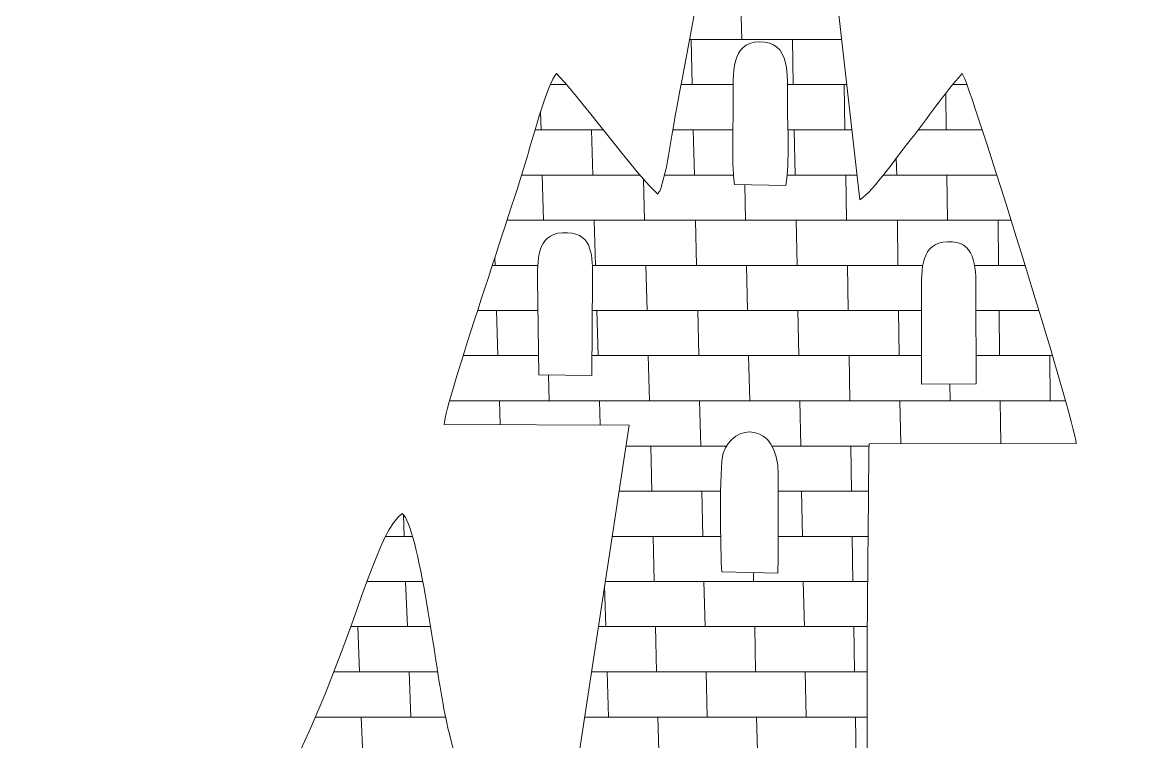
# Model space of a CAD drawing. Header units: millimetres. Extents: x 170 to 862, y -190 to 818.
# Drawn here: x 490.3 to 577.7, y 25.2 to 80.9 of the extents above; entities that cross this region are included whole.
import ezdxf

# ---------------------------------------------------------------- set-up
doc = ezdxf.new("R2010")
doc.units = ezdxf.units.MM
doc.header["$MEASUREMENT"] = 0
doc.layers.add('layer 1', color=7, linetype='Continuous')

msp = doc.modelspace()

# ---------------------------------------------------------------- linework, layer by layer
at = {"layer": 'layer 1', "color": 250, "lineweight": 9}
for points, knots in [([(510.9228, -76.3493), (510.9228, -76.3493), (534.906, -76.3493), (534.906, -76.3493), (534.906, -76.3493), (534.906, -76.3493), (534.906, -79.3493), (534.906, -79.3493), (534.906, -79.3493), (534.906, -79.3493), (544.906, -79.3493), (544.906, -79.3493), (544.906, -79.3493), (544.906, -79.3493), (544.906, -76.3493), (544.906, -76.3493), (544.906, -76.3493), (544.906, -59.5656), (560.576, -45.9595), (579.906, -45.9595), (579.906, -45.9595), (599.236, -45.9595), (614.906, -59.5656), (614.906, -76.3493), (614.906, -76.3493), (614.906, -76.3493), (614.906, -79.3493), (614.906, -79.3493), (614.906, -79.3493), (614.906, -79.3493), (624.906, -79.3493), (624.906, -79.3493), (624.906, -79.3493), (624.906, -79.3493), (624.906, -76.3493), (624.906, -76.3493), (624.906, -76.3493), (624.906, -76.3493), (646.316, -76.3493), (646.316, -76.3493), (646.316, -76.3493), (646.316, -76.3493), (648.4716, -38.3999), (648.4716, -38.3999), (648.4716, -38.3999), (648.4716, -38.3999), (656.5036, -38.4031), (656.5036, -38.4031), (656.5036, -38.4031), (656.5036, -38.4031), (639.1734, -19.24), (639.1734, -19.24), (639.1734, -19.24), (639.1734, -19.24), (629.1205, -29.5627), (629.1205, -29.5627), (629.1205, -29.5627), (629.1205, -29.5627), (630.1007, 27.5222), (630.1007, 27.5222), (630.1007, 27.5222), (630.1007, 27.5222), (647.1305, 27.3166), (647.1305, 27.3166), (647.1305, 27.3166), (645.5793, 28.3391), (643.9752, 28.9806), (642.3834, 30.0274), (642.3834, 30.0274), (635.0829, 34.8289), (628.2882, 40.3103), (623.8897, 48.2183), (623.8897, 48.2183), (621.895, 51.8047), (621.2528, 54.4117), (620.2465, 58.8511), (620.2465, 58.8511), (619.4413, 57.4735), (619.025, 55.4868), (618.3443, 53.819), (618.3443, 53.819), (617.6921, 52.2224), (616.9894, 50.3539), (616.2664, 48.8866), (616.2664, 48.8866), (614.5024, 45.3056), (613.2369, 43.0957), (611.1951, 39.9896), (611.1951, 39.9896), (606.8767, 33.42), (603.1417, 30.4764), (596.2882, 27.3613), (596.2882, 27.3613), (596.2882, 27.3613), (610.7812, 27.3214), (610.7812, 27.3214), (610.7812, 27.3214), (610.8475, 24.0482), (611.2013, 11.4736), (610.6337, 9.0804), (610.6337, 9.0804), (610.6337, 9.0804), (580.3423, 9.1505), (580.3423, 9.1505), (580.3423, 9.1505), (580.3423, 9.1505), (580.2643, 19.9821), (580.2643, 19.9821), (580.2643, 19.9821), (580.2643, 19.9821), (566.1612, 19.9921), (566.1612, 19.9921), (566.1612, 19.9921), (566.1612, 19.9921), (566.058, 10.6007), (566.058, 10.6007), (566.058, 10.6007), (564.7808, 10.5512), (556.933, 11.7012), (556.1073, 12.1687), (556.1073, 12.1687), (555.3932, 13.3816), (555.7951, 43.9697), (555.8473, 48.2832), (555.8473, 48.2832), (555.8473, 48.2832), (571.8956, 48.2946), (571.8956, 48.2946), (571.8956, 48.2946), (571.7946, 50.0304), (563.6137, 76.3162), (563.0667, 76.9632), (563.0667, 76.9632), (561.5698, 75.3409), (560.4404, 73.5545), (559.1395, 71.9493), (559.1395, 71.9493), (558.1346, 70.71), (556.221, 67.9084), (555.1357, 67.1754), (555.1357, 67.1754), (555.1357, 67.1754), (552.933, 86.5585), (552.933, 86.5585), (552.933, 86.5585), (552.933, 86.5585), (561.9036, 86.6342), (561.9036, 86.6342), (561.9036, 86.6342), (561.1342, 88.0788), (559.5118, 90.101), (558.5417, 91.4431), (558.5417, 91.4431), (558.5417, 91.4431), (548.6167, 105.0883), (548.6167, 105.0883), (548.6167, 105.0883), (548.2815, 105.5332), (548.628, 105.1591), (548.2217, 105.5796), (548.2217, 105.5796), (547.1851, 105.1028), (540.005, 94.0412), (538.2877, 91.6573), (538.2877, 91.6573), (537.3639, 90.3753), (535.6914, 88.2551), (535.2046, 86.9333), (535.2046, 86.9333), (535.2046, 86.9333), (543.0087, 86.9095), (543.0087, 86.9095), (543.0087, 86.9095), (543.0878, 84.6329), (541.1233, 75.6664), (540.574, 72.157), (540.574, 72.157), (540.445, 71.3339), (540.3027, 70.5302), (540.1676, 69.7136), (540.1676, 69.7136), (540.1676, 69.7136), (539.7334, 68.059), (539.7334, 68.059), (539.7334, 68.059), (539.7103, 68.0046), (539.633, 67.7984), (539.6151, 67.842), (539.6151, 67.842), (539.5969, 67.886), (539.5367, 67.6949), (539.4893, 67.6268), (539.4893, 67.6268), (538.1588, 68.7098), (532.8296, 75.8813), (531.6302, 76.9722), (531.6302, 76.9722), (530.9759, 76.3166), (529.6049, 71.3267), (529.3171, 70.3404), (529.3171, 70.3404), (528.3462, 67.0125), (523.0772, 51.5819), (522.9308, 49.7729), (522.9308, 49.7729), (522.9308, 49.7729), (537.2687, 49.7341), (537.2687, 49.7341), (537.2687, 49.7341), (537.2687, 49.7341), (533.4361, 24.6508), (533.4361, 24.6508), (533.4361, 24.6508), (532.8465, 21.3147), (533.0717, 19.978), (530.7803, 17.6474), (530.7803, 17.6474), (526.4674, 13.2606), (523.6809, 23.977), (522.9858, 27.3864), (522.9858, 27.3864), (522.3041, 30.7291), (520.9945, 41.8474), (519.696, 42.8723), (519.696, 42.8723), (516.0683, 40.4062), (513.5583, 16.4008), (496.3452, 6.0829), (496.3452, 6.0829), (494.377, 4.9033), (492.0918, 4.6321), (490.2903, 3.6729), (490.2903, 3.6729), (490.2903, 3.6729), (506.3854, 3.5058), (506.3854, 3.5058), (506.3854, 3.5058), (507.0558, 1.9718), (508.5169, -31.6547), (508.7252, -36.4826), (508.7252, -36.4826), (509.2925, -49.6303), (510.5607, -63.2277), (510.9228, -76.3493)], [0, 0, 0, 0, 0.016129, 0.016129, 0.016129, 0.016129, 0.0322581, 0.0322581, 0.0322581, 0.0322581, 0.0483871, 0.0483871, 0.0483871, 0.0483871, 0.0645161, 0.0645161, 0.0645161, 0.0645161, 0.0806452, 0.0806452, 0.0806452, 0.0806452, 0.0967742, 0.0967742, 0.0967742, 0.0967742, 0.1129032, 0.1129032, 0.1129032, 0.1129032, 0.1290323, 0.1290323, 0.1290323, 0.1290323, 0.1451613, 0.1451613, 0.1451613, 0.1451613, 0.1612903, 0.1612903, 0.1612903, 0.1612903, 0.1774194, 0.1774194, 0.1774194, 0.1774194, 0.1935484, 0.1935484, 0.1935484, 0.1935484, 0.2096774, 0.2096774, 0.2096774, 0.2096774, 0.2258065, 0.2258065, 0.2258065, 0.2258065, 0.2419355, 0.2419355, 0.2419355, 0.2419355, 0.2580645, 0.2580645, 0.2580645, 0.2580645, 0.2741935, 0.2741935, 0.2741935, 0.2741935, 0.2903226, 0.2903226, 0.2903226, 0.2903226, 0.3064516, 0.3064516, 0.3064516, 0.3064516, 0.3225806, 0.3225806, 0.3225806, 0.3225806, 0.3387097, 0.3387097, 0.3387097, 0.3387097, 0.3548387, 0.3548387, 0.3548387, 0.3548387, 0.3709677, 0.3709677, 0.3709677, 0.3709677, 0.3870968, 0.3870968, 0.3870968, 0.3870968, 0.4032258, 0.4032258, 0.4032258, 0.4032258, 0.4193548, 0.4193548, 0.4193548, 0.4193548, 0.4354839, 0.4354839, 0.4354839, 0.4354839, 0.4516129, 0.4516129, 0.4516129, 0.4516129, 0.4677419, 0.4677419, 0.4677419, 0.4677419, 0.483871, 0.483871, 0.483871, 0.483871, 0.5, 0.5, 0.5, 0.5, 0.516129, 0.516129, 0.516129, 0.516129, 0.5322581, 0.5322581, 0.5322581, 0.5322581, 0.5483871, 0.5483871, 0.5483871, 0.5483871, 0.5645161, 0.5645161, 0.5645161, 0.5645161, 0.5806452, 0.5806452, 0.5806452, 0.5806452, 0.5967742, 0.5967742, 0.5967742, 0.5967742, 0.6129032, 0.6129032, 0.6129032, 0.6129032, 0.6290323, 0.6290323, 0.6290323, 0.6290323, 0.6451613, 0.6451613, 0.6451613, 0.6451613, 0.6612903, 0.6612903, 0.6612903, 0.6612903, 0.6774194, 0.6774194, 0.6774194, 0.6774194, 0.6935484, 0.6935484, 0.6935484, 0.6935484, 0.7096774, 0.7096774, 0.7096774, 0.7096774, 0.7258065, 0.7258065, 0.7258065, 0.7258065, 0.7419355, 0.7419355, 0.7419355, 0.7419355, 0.7580645, 0.7580645, 0.7580645, 0.7580645, 0.7741935, 0.7741935, 0.7741935, 0.7741935, 0.7903226, 0.7903226, 0.7903226, 0.7903226, 0.8064516, 0.8064516, 0.8064516, 0.8064516, 0.8225806, 0.8225806, 0.8225806, 0.8225806, 0.8387097, 0.8387097, 0.8387097, 0.8387097, 0.8548387, 0.8548387, 0.8548387, 0.8548387, 0.8709677, 0.8709677, 0.8709677, 0.8709677, 0.8870968, 0.8870968, 0.8870968, 0.8870968, 0.9032258, 0.9032258, 0.9032258, 0.9032258, 0.9193548, 0.9193548, 0.9193548, 0.9193548, 0.9354839, 0.9354839, 0.9354839, 0.9354839, 0.9516129, 0.9516129, 0.9516129, 0.9516129, 0.9677419, 0.9677419, 0.9677419, 0.9677419, 1, 1, 1, 1]), ([(545.4184, 68.3787), (545.1901, 70.3706), (545.3365, 72.9536), (545.3297, 75.0163), (545.3297, 75.0163), (545.3231, 76.8982), (545.1144, 79.4018), (547.3512, 79.4286), (547.3512, 79.4286), (549.7581, 79.4571), (549.5415, 76.9337), (549.5315, 74.7207), (549.5315, 74.7207), (549.5222, 72.6857), (549.7189, 70.2933), (549.3954, 68.2921), (549.3954, 68.2921), (549.3954, 68.2921), (545.4184, 68.3787), (545.4184, 68.3787)], [0, 0, 0, 0, 0.1666667, 0.1666667, 0.1666667, 0.1666667, 0.3333333, 0.3333333, 0.3333333, 0.3333333, 0.5, 0.5, 0.5, 0.5, 0.6666667, 0.6666667, 0.6666667, 0.6666667, 1, 1, 1, 1]), ([(530.1697, 61.0397), (530.1697, 62.847), (530.2368, 64.7592), (532.4972, 64.6399), (532.4972, 64.6399), (534.4847, 64.5354), (534.4242, 62.7704), (534.4235, 61.0397), (534.4235, 61.0397), (534.4235, 61.0397), (534.3736, 53.5821), (534.3736, 53.5821), (534.3736, 53.5821), (534.3736, 53.5821), (530.2601, 53.6248), (530.2601, 53.6248), (530.2601, 53.6248), (530.2601, 53.6248), (530.1697, 61.0397), (530.1697, 61.0397)], [0, 0, 0, 0, 0.1666667, 0.1666667, 0.1666667, 0.1666667, 0.3333333, 0.3333333, 0.3333333, 0.3333333, 0.5, 0.5, 0.5, 0.5, 0.6666667, 0.6666667, 0.6666667, 0.6666667, 1, 1, 1, 1]), ([(559.9058, 59.8753), (559.9034, 61.9161), (559.847, 63.8399), (561.9205, 63.9321), (561.9205, 63.9321), (564.0651, 64.0273), (564.1242, 62.1433), (564.1235, 60.1665), (564.1235, 60.1665), (564.1235, 60.1665), (564.1317, 52.921), (564.1317, 52.921), (564.1317, 52.921), (564.1317, 52.921), (559.9069, 52.888), (559.9069, 52.888), (559.9069, 52.888), (559.9069, 52.888), (559.9058, 59.8753), (559.9058, 59.8753)], [0, 0, 0, 0, 0.1666667, 0.1666667, 0.1666667, 0.1666667, 0.3333333, 0.3333333, 0.3333333, 0.3333333, 0.5, 0.5, 0.5, 0.5, 0.6666667, 0.6666667, 0.6666667, 0.6666667, 1, 1, 1, 1]), ([(544.4372, 38.3486), (544.3509, 39.7953), (544.2336, 46.5082), (544.5568, 47.5472), (544.5568, 47.5472), (545.286, 49.8922), (548.8095, 50.0662), (548.8106, 45.9035), (548.8106, 45.9035), (548.8106, 45.9035), (548.8119, 39.4997), (548.8119, 39.4997), (548.8119, 39.4997), (548.8119, 39.4997), (548.7937, 38.2627), (548.7937, 38.2627), (548.7937, 38.2627), (548.7937, 38.2627), (544.4372, 38.3486), (544.4372, 38.3486)], [0, 0, 0, 0, 0.1666667, 0.1666667, 0.1666667, 0.1666667, 0.3333333, 0.3333333, 0.3333333, 0.3333333, 0.5, 0.5, 0.5, 0.5, 0.6666667, 0.6666667, 0.6666667, 0.6666667, 1, 1, 1, 1])]:
    msp.add_open_spline(points, degree=3, knots=knots, dxfattribs=at)
at = {"layer": 'layer 1', "color": 242, "lineweight": 9}
for points in [[(546.0049, 79.6054), (546.0049, 79.6054), (545.9025, 83.1019), (545.9025, 83.1019)], [(541.9543, 79.6054), (541.9543, 79.6054), (553.7232, 79.6054), (553.7232, 79.6054)], [(542.1393, 76.1089), (542.1393, 76.1089), (542.0625, 79.6054), (542.0625, 79.6054)], [(549.9217, 79.6054), (549.9217, 79.6054), (549.9729, 76.1089), (549.9729, 76.1089)], [(531.1591, 76.1089), (531.1591, 76.1089), (532.4237, 76.1089), (532.4237, 76.1089)], [(541.2899, 76.1089), (541.2899, 76.1089), (545.3221, 76.1089), (545.3221, 76.1089)], [(549.5391, 76.1089), (549.5391, 76.1089), (554.1205, 76.1089), (554.1205, 76.1089)], [(553.9153, 76.1089), (553.9153, 76.1089), (553.9665, 72.6124), (553.9665, 72.6124)], [(562.3206, 76.1089), (562.3206, 76.1089), (563.4226, 76.1089), (563.4226, 76.1089)], [(561.8257, 72.6124), (561.8257, 72.6124), (561.7843, 75.4427), (561.7843, 75.4427)], [(530.4401, 72.6124), (530.4401, 72.6124), (530.4, 73.9804), (530.4, 73.9804)], [(529.9768, 72.6124), (529.9768, 72.6124), (535.2585, 72.6124), (535.2585, 72.6124)], [(534.3569, 72.6124), (534.3569, 72.6124), (534.4593, 69.097), (534.4593, 69.097)], [(540.648, 72.6124), (540.648, 72.6124), (545.3018, 72.6124), (545.3018, 72.6124)], [(542.3185, 69.097), (542.3185, 69.097), (542.2161, 72.6124), (542.2161, 72.6124)], [(549.5635, 72.6124), (549.5635, 72.6124), (554.5178, 72.6124), (554.5178, 72.6124)], [(550.0497, 72.6124), (550.0497, 72.6124), (550.1265, 69.097), (550.1265, 69.097)], [(559.6613, 72.6124), (559.6613, 72.6124), (564.6111, 72.6124), (564.6111, 72.6124)], [(557.9857, 69.097), (557.9857, 69.097), (557.9571, 70.4047), (557.9571, 70.4047)], [(528.9355, 69.097), (528.9355, 69.097), (538.1164, 69.097), (538.1164, 69.097)], [(530.6449, 65.6005), (530.6449, 65.6005), (530.5425, 69.097), (530.5425, 69.097)], [(540.0058, 69.097), (540.0058, 69.097), (545.3531, 69.097), (545.3531, 69.097)], [(549.4973, 69.097), (549.4973, 69.097), (554.9173, 69.097), (554.9173, 69.097)], [(554.0433, 69.097), (554.0433, 69.097), (554.0945, 65.6005), (554.0945, 65.6005)], [(556.9507, 69.097), (556.9507, 69.097), (565.7461, 69.097), (565.7461, 69.097)], [(561.9281, 65.6005), (561.9281, 65.6005), (561.8769, 69.097), (561.8769, 69.097)], [(538.3829, 68.7862), (538.3829, 68.7862), (538.4529, 65.6005), (538.4529, 65.6005)], [(546.2865, 65.6005), (546.2865, 65.6005), (546.2259, 68.3611), (546.2259, 68.3611)], [(527.8075, 65.6005), (527.8075, 65.6005), (566.8504, 65.6005), (566.8504, 65.6005)], [(534.5617, 65.6005), (534.5617, 65.6005), (534.6641, 62.104), (534.6641, 62.104)], [(542.4721, 62.104), (542.4721, 62.104), (542.3953, 65.6005), (542.3953, 65.6005)], [(550.2033, 65.6005), (550.2033, 65.6005), (550.2801, 62.104), (550.2801, 62.104)], [(558.0881, 62.104), (558.0881, 62.104), (558.0369, 65.6005), (558.0369, 65.6005)], [(565.8449, 65.6005), (565.8449, 65.6005), (565.8705, 62.104), (565.8705, 62.104)], [(526.6658, 62.104), (526.6658, 62.104), (530.1939, 62.104), (530.1939, 62.104)], [(526.8817, 62.104), (526.8817, 62.104), (526.8599, 62.6988), (526.8599, 62.6988)], [(534.4129, 62.104), (534.4129, 62.104), (560.0073, 62.104), (560.0073, 62.104)], [(538.5553, 62.104), (538.5553, 62.104), (538.6577, 58.6075), (538.6577, 58.6075)], [(546.4401, 58.6075), (546.4401, 58.6075), (546.3633, 62.104), (546.3633, 62.104)], [(554.1713, 62.104), (554.1713, 62.104), (554.2225, 58.6075), (554.2225, 58.6075)], [(564.0192, 62.104), (564.0192, 62.104), (567.9365, 62.104), (567.9365, 62.104)], [(525.5306, 58.6075), (525.5306, 58.6075), (530.1994, 58.6075), (530.1994, 58.6075)], [(527.0865, 55.111), (527.0865, 55.111), (526.9841, 58.6075), (526.9841, 58.6075)], [(534.4072, 58.6075), (534.4072, 58.6075), (559.906, 58.6075), (559.906, 58.6075)], [(534.7665, 58.6075), (534.7665, 58.6075), (534.8689, 55.111), (534.8689, 55.111)], [(542.6513, 55.111), (542.6513, 55.111), (542.5745, 58.6075), (542.5745, 58.6075)], [(550.3313, 58.6075), (550.3313, 58.6075), (550.4081, 55.111), (550.4081, 55.111)], [(558.1905, 55.111), (558.1905, 55.111), (558.1393, 58.6075), (558.1393, 58.6075)], [(564.1253, 58.6075), (564.1253, 58.6075), (569.0055, 58.6075), (569.0055, 58.6075)], [(565.9217, 58.6075), (565.9217, 58.6075), (565.9473, 55.111), (565.9473, 55.111)], [(524.4175, 55.111), (524.4175, 55.111), (530.242, 55.111), (530.242, 55.111)], [(534.3838, 55.111), (534.3838, 55.111), (559.9066, 55.111), (559.9066, 55.111)], [(538.7345, 55.111), (538.7345, 55.111), (538.8369, 51.6145), (538.8369, 51.6145)], [(546.6193, 51.6145), (546.6193, 51.6145), (546.5169, 55.111), (546.5169, 55.111)], [(554.2993, 55.111), (554.2993, 55.111), (554.3505, 51.6145), (554.3505, 51.6145)], [(564.1292, 55.111), (564.1292, 55.111), (570.053, 55.111), (570.053, 55.111)], [(569.8385, 55.111), (569.8385, 55.111), (569.8641, 51.6145), (569.8641, 51.6145)], [(531.0801, 51.6145), (531.0801, 51.6145), (531.0215, 53.6169), (531.0215, 53.6169)], [(562.1329, 51.6145), (562.1329, 51.6145), (562.114, 52.9052), (562.114, 52.9052)], [(523.3652, 51.6145), (523.3652, 51.6145), (571.0662, 51.6145), (571.0662, 51.6145)], [(527.282, 49.7611), (527.282, 49.7611), (527.2145, 51.6145), (527.2145, 51.6145)], [(534.9713, 51.6145), (534.9713, 51.6145), (535.0259, 49.7402), (535.0259, 49.7402)], [(542.8305, 48.0991), (542.8305, 48.0991), (542.7281, 51.6145), (542.7281, 51.6145)], [(550.4849, 51.6145), (550.4849, 51.6145), (550.5617, 48.0991), (550.5617, 48.0991)], [(558.3144, 48.285), (558.3144, 48.285), (558.2417, 51.6145), (558.2417, 51.6145)], [(565.9985, 51.6145), (565.9985, 51.6145), (566.0469, 48.2904), (566.0469, 48.2904)], [(537.0189, 48.0991), (537.0189, 48.0991), (544.8015, 48.0991), (544.8015, 48.0991)], [(538.9393, 48.0991), (538.9393, 48.0991), (539.0161, 44.6026), (539.0161, 44.6026)], [(548.3352, 48.0991), (548.3352, 48.0991), (555.8451, 48.0991), (555.8451, 48.0991)], [(554.4273, 48.0991), (554.4273, 48.0991), (554.4785, 44.6026), (554.4785, 44.6026)], [(536.4846, 44.6026), (536.4846, 44.6026), (544.3549, 44.6026), (544.3549, 44.6026)], [(542.9841, 41.1061), (542.9841, 41.1061), (542.9073, 44.6026), (542.9073, 44.6026)], [(548.8109, 44.6026), (548.8109, 44.6026), (555.8034, 44.6026), (555.8034, 44.6026)], [(550.6129, 44.6026), (550.6129, 44.6026), (550.6897, 41.1061), (550.6897, 41.1061)], [(519.78, 42.7904), (519.78, 42.7904), (519.8417, 41.1061), (519.8417, 41.1061)], [(518.4078, 41.1061), (518.4078, 41.1061), (520.4952, 41.1061), (520.4952, 41.1061)], [(535.9504, 41.1061), (535.9504, 41.1061), (544.3586, 41.1061), (544.3586, 41.1061)], [(539.1185, 41.1061), (539.1185, 41.1061), (539.1953, 37.6096), (539.1953, 37.6096)], [(548.8116, 41.1061), (548.8116, 41.1061), (555.7666, 41.1061), (555.7666, 41.1061)], [(554.5297, 41.1061), (554.5297, 41.1061), (554.5809, 37.6096), (554.5809, 37.6096)], [(516.9654, 37.6096), (516.9654, 37.6096), (521.2818, 37.6096), (521.2818, 37.6096)], [(519.9441, 37.6096), (519.9441, 37.6096), (520.0977, 34.1131), (520.0977, 34.1131)], [(535.4161, 37.6096), (535.4161, 37.6096), (555.7355, 37.6096), (555.7355, 37.6096)], [(543.1633, 34.1131), (543.1633, 34.1131), (543.0609, 37.6096), (543.0609, 37.6096)], [(546.9009, 37.6096), (546.9009, 37.6096), (546.8908, 38.3002), (546.8908, 38.3002)], [(550.7409, 37.6096), (550.7409, 37.6096), (550.8433, 34.1131), (550.8433, 34.1131)], [(535.3651, 37.2755), (535.3651, 37.2755), (535.4577, 34.1131), (535.4577, 34.1131)], [(515.7044, 34.1131), (515.7044, 34.1131), (521.8867, 34.1131), (521.8867, 34.1131)], [(516.3857, 30.5977), (516.3857, 30.5977), (516.2577, 34.1131), (516.2577, 34.1131)], [(534.8819, 34.1131), (534.8819, 34.1131), (555.711, 34.1131), (555.711, 34.1131)], [(539.2977, 34.1131), (539.2977, 34.1131), (539.3745, 30.5977), (539.3745, 30.5977)], [(547.0545, 30.5977), (547.0545, 30.5977), (547.0033, 34.1131), (547.0033, 34.1131)], [(554.6577, 34.1131), (554.6577, 34.1131), (554.7089, 30.5977), (554.7089, 30.5977)], [(514.3986, 30.5977), (514.3986, 30.5977), (522.4411, 30.5977), (522.4411, 30.5977)], [(520.2257, 30.5977), (520.2257, 30.5977), (520.3537, 27.1012), (520.3537, 27.1012)], [(534.3448, 30.5977), (534.3448, 30.5977), (555.6942, 30.5977), (555.6942, 30.5977)], [(535.5601, 30.5977), (535.5601, 30.5977), (535.6625, 27.1012), (535.6625, 27.1012)], [(543.3169, 27.1012), (543.3169, 27.1012), (543.2401, 30.5977), (543.2401, 30.5977)], [(550.8945, 30.5977), (550.8945, 30.5977), (550.9713, 27.1012), (550.9713, 27.1012)], [(512.9769, 27.1012), (512.9769, 27.1012), (523.0454, 27.1012), (523.0454, 27.1012)], [(516.6673, 23.6047), (516.6673, 23.6047), (516.5137, 27.1012), (516.5137, 27.1012)], [(533.8105, 27.1012), (533.8105, 27.1012), (555.6877, 27.1012), (555.6877, 27.1012)], [(539.4769, 27.1012), (539.4769, 27.1012), (539.5793, 23.6047), (539.5793, 23.6047)], [(547.2337, 23.6047), (547.2337, 23.6047), (547.1313, 27.1012), (547.1313, 27.1012)], [(554.7857, 27.1012), (554.7857, 27.1012), (554.8369, 23.6047), (554.8369, 23.6047)]]:
    msp.add_open_spline(points, degree=3, dxfattribs=at)

doc.saveas('drawing.dxf')
